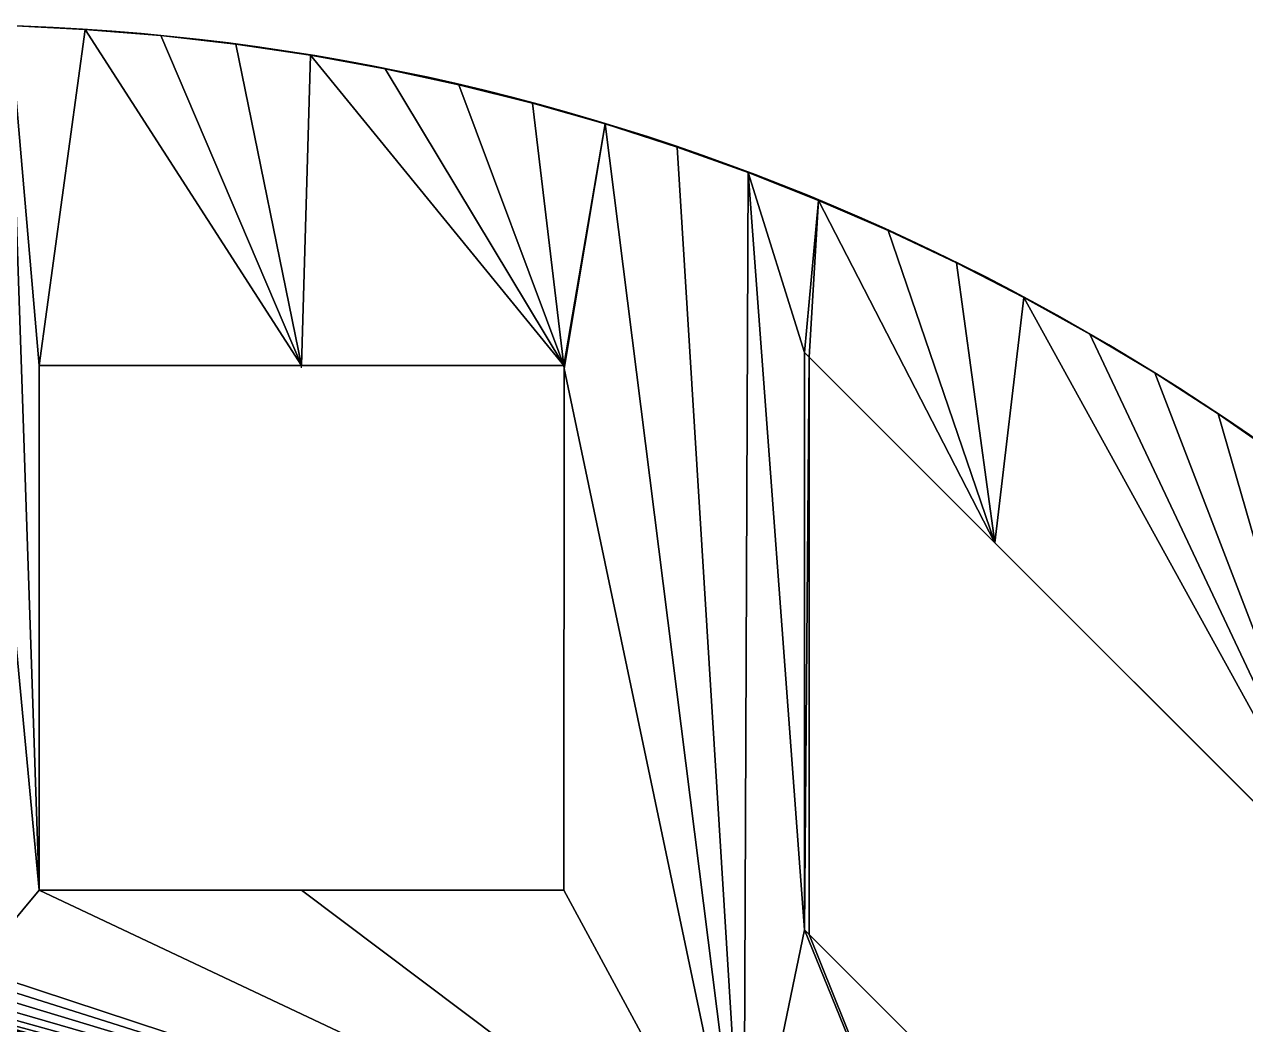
# Model space of a CAD drawing. Extents: x -88 to 88, y -88 to 88.
# Drawn here: x 3.44 to 49.99, y 49.98 to 88.1 of the extents above; entities that cross this region are included whole.
import ezdxf

# ---------------------------------------------------------------- set-up
doc = ezdxf.new("R2010")
doc.units = 0
doc.header["$MEASUREMENT"] = 0
doc.layers.get('0').update_dxf_attribs({"color": 13, "linetype": 'CONTINUOUS'})

# ---------------------------------------------------------------- blocks, each defined once
blk = doc.blocks.new('FUFO_S-1')
for p, q in [((93.862, 176.011), (93.862, 176.011, 2)), ((96.735, 175.776), (96.735, 175.776, 2)), ((99.599, 175.446), (99.599, 175.446, 2)), ((102.451, 175.023), (102.451, 175.023, 2)), ((105.287, 174.507), (105.287, 174.507, 2)), ((108.105, 173.899), (108.105, 173.899, 2)), ((110.902, 173.198), (110.902, 173.198, 2)), ((113.674, 172.406), (113.674, 172.406, 2)), ((116.419, 171.525), (116.419, 171.525, 2)), ((119.133, 170.553), (119.133, 170.553, 2)), ((121.814, 169.494), (121.814, 169.494, 2)), ((124.459, 168.347), (124.459, 168.347, 2)), ((127.066, 167.114), (127.066, 167.114, 2)), ((129.63, 165.797), (129.63, 165.797, 2)), ((132.15, 164.397), (132.15, 164.397, 2)), ((121.28, 163.691, 2), (121.28, 141.691, 2)), ((121.457, 163.515, 2), (121.28, 163.691, 2)), ((121.28, 163.691), (121.28, 141.691)), ((121.28, 163.691), (121.28, 163.691, 2)), ((121.457, 163.515), (121.28, 163.691)), ((121.28, 141.691, 2), (121.457, 163.515, 2)), ((121.457, 141.515, 2), (121.457, 163.515, 2)), ((128.528, 156.444, 2), (121.457, 163.515, 2)), ((121.457, 163.515, 2), (121.457, 163.515)), ((128.528, 156.444), (121.457, 163.515)), ((121.457, 141.515), (121.457, 163.515)), ((92.1, 163.2, 2), (102.1, 163.2, 2)), ((92.1, 163.133, 2), (92.1, 163.2, 2)), ((92.1, 163.2), (102.1, 163.2)), ((92.1, 143.2), (92.1, 163.2)), ((92.1, 163.2), (92.1, 163.2, 2)), ((92.1, 143.2, 2), (92.1, 163.133, 2)), ((102.1, 163.2, 2), (112.1, 163.2, 2)), ((102.1, 163.2), (112.1, 163.2)), ((102.1, 163.109, 2), (102.1, 163.2, 2)), ((102.1, 163.2), (102.1, 163.2, 2)), ((112.1, 163.2), (112.109, 163.085)), ((112.1, 163.2, 2), (112.109, 163.085, 2)), ((112.1, 163.2, 0.1), (112.1, 163.2, 2)), ((112.1, 163.2), (112.1, 163.2, 0.1)), ((112.109, 163.085, 2), (112.1, 143.2, 2)), ((112.109, 163.085), (112.1, 143.2)), ((112.109, 163.085), (112.109, 163.085, 2)), ((134.623, 162.915), (134.623, 162.915, 2)), ((137.046, 161.352), (137.046, 161.352, 2)), ((128.528, 156.444, 2), (142.495, 142.479, 2)), ((142.495, 142.479), (128.528, 156.444)), ((128.528, 156.444), (128.528, 156.444, 2)), ((92.1, 143.2, 2), (102.1, 143.2, 2)), ((92.1, 143.2), (102.1, 143.2)), ((92.1, 143.2), (92.1, 143.2, 2)), ((102.1, 143.2, 2), (112.1, 143.2, 2)), ((102.1, 143.2), (112.1, 143.2)), ((102.1, 143.2), (102.1, 143.2, 2)), ((112.1, 143.2), (112.1, 143.2, 2)), ((121.28, 141.691, 2), (121.457, 141.515, 2)), ((121.28, 141.691), (121.28, 141.691, 2)), ((121.28, 141.691), (121.457, 141.515)), ((121.457, 141.515, 2), (141.533, 121.444, 2)), ((121.457, 141.515), (141.533, 121.444)), ((121.457, 141.515, 2), (121.457, 141.515))]:
    blk.add_line(p, q)
at = {"extrusion": (0, 0, -1)}
for centre in [(-88.1, 88.1), (-88.1, 88.1, -2)]:
    blk.add_circle(centre, 88.1, dxfattribs=at)
mesh = blk.add_polyface()
corners = [(88.1, 176.2, 2), (88.1, 171.2, 2), (90.983, 176.153, 2), (88.488, 171.149, 2), (88.85, 170.999, 2), (89.161, 170.761, 2), (89.399, 170.45, 2), (89.549, 170.088, 2), (89.6, 169.7, 2), (88.1, 168.2, 2), (88.488, 141.649, 2), (88.488, 168.251, 2), (88.85, 141.499, 2), (88.85, 168.401, 2), (89.161, 141.261, 2), (89.161, 168.639, 2), (89.399, 140.95, 2), (89.399, 168.95, 2), (89.549, 140.588, 2), (89.549, 169.312, 2), (89.6, 140.2, 2), (87.712, 138.751, 2), (66.883, 137.59, 2), (118.958, 130.522, 2), (88.1, 138.7, 2), (88.488, 138.751, 2), (88.85, 138.901, 2), (89.161, 139.139, 2), (89.399, 139.45, 2), (89.549, 139.812, 2), (92.1, 143.2, 2), (102.1, 143.2, 2), (92.1, 163.2, 2), (93.862, 176.011, 2), (92.1, 163.133, 2), (102.1, 163.2, 2), (96.735, 175.776, 2), (99.599, 175.446, 2), (102.451, 175.023, 2), (112.1, 163.2, 2), (105.287, 174.507, 2), (108.105, 173.899, 2)]
mesh.append_faces([[corners[k] for k in face] for face in [(32, 30, 34)]], dxfattribs={"vtx0": -1})
mesh.append_faces([[corners[k] for k in face] for face in [(0, 1, 2), (9, 10, 11), (11, 12, 13), (13, 14, 15), (15, 16, 17), (17, 18, 19), (19, 20, 8), (21, 23, 24), (24, 23, 25), (25, 23, 26), (26, 23, 27), (27, 23, 28), (28, 23, 29), (29, 23, 20), (30, 23, 31), (2, 32, 33), (33, 35, 36), (36, 35, 37), (37, 35, 38), (38, 39, 40), (40, 39, 41)]], dxfattribs={"vtx0": -1, "vtx1": -1})
mesh.append_faces([[corners[k] for k in face] for face in [(20, 23, 30), (20, 30, 8), (8, 30, 2), (32, 2, 30)]], dxfattribs={"vtx0": -1, "vtx1": -1, "vtx2": -1})
mesh.append_faces([[corners[k] for k in face] for face in [(2, 1, 3), (2, 3, 4), (2, 4, 5), (2, 5, 6), (2, 6, 7), (2, 7, 8), (11, 10, 12), (13, 12, 14), (15, 14, 16), (17, 16, 18), (19, 18, 20), (21, 22, 23), (33, 32, 35), (38, 35, 39)]], dxfattribs={"vtx0": -1, "vtx2": -1})
mesh = blk.add_polyface()
corners = [(88.1, 171.2), (88.1, 176.2), (90.983, 176.153), (88.488, 171.149), (88.85, 170.999), (89.161, 170.761), (89.399, 170.45), (89.549, 170.088), (89.6, 169.7), (89.6, 140.2), (88.1, 141.7), (88.1, 168.2), (88.488, 141.649), (88.488, 168.251), (88.85, 168.401), (88.85, 141.499), (89.161, 168.639), (89.161, 141.261), (89.399, 168.95), (89.399, 140.95), (89.549, 169.312), (89.549, 140.588), (93.862, 176.011), (92.1, 163.2), (102.1, 163.2), (96.735, 175.776), (99.599, 175.446), (102.451, 175.023), (112.1, 163.2), (105.287, 174.507), (108.105, 173.899), (66.883, 137.59), (87.712, 138.751), (118.958, 130.522), (88.1, 138.7), (88.488, 138.751), (88.85, 138.901), (89.161, 139.139), (89.399, 139.45), (89.549, 139.812), (92.1, 143.2), (102.1, 143.2)]
mesh.append_faces([[corners[k] for k in face] for face in [(0, 2, 3), (3, 2, 4), (4, 2, 5), (5, 2, 6), (6, 2, 7), (7, 2, 8), (10, 11, 12), (12, 14, 15), (15, 16, 17), (17, 18, 19), (19, 20, 21), (21, 8, 9), (22, 23, 2), (23, 22, 24), (24, 27, 28), (31, 32, 33), (40, 2, 23)]], dxfattribs={"vtx0": -1, "vtx1": -1})
mesh.append_faces([[corners[k] for k in face] for face in [(8, 2, 9), (33, 9, 40), (40, 9, 2)]], dxfattribs={"vtx0": -1, "vtx1": -1, "vtx2": -1})
mesh.append_faces([[corners[k] for k in face] for face in [(0, 1, 2), (12, 11, 13), (12, 13, 14), (15, 14, 16), (17, 16, 18), (19, 18, 20), (21, 20, 8), (24, 22, 25), (24, 25, 26), (24, 26, 27), (28, 27, 29), (28, 29, 30), (33, 32, 34), (33, 34, 35), (33, 35, 36), (33, 36, 37), (33, 37, 38), (33, 38, 39), (33, 39, 9), (33, 40, 41)]], dxfattribs={"vtx0": -1, "vtx2": -1})
mesh = blk.add_polyface()
corners = [(90.983, 176.153, 2), (93.862, 176.011), (90.983, 176.153), (93.862, 176.011, 2)]
mesh.append_faces([[corners[k] for k in face] for face in [(0, 1, 2), (1, 0, 3)]], dxfattribs={"vtx0": -1})
mesh = blk.add_polyface()
corners = [(93.862, 176.011, 2), (96.735, 175.776), (93.862, 176.011), (96.735, 175.776, 2)]
mesh.append_faces([[corners[k] for k in face] for face in [(0, 1, 2), (1, 0, 3)]], dxfattribs={"vtx0": -1})
mesh = blk.add_polyface()
corners = [(96.735, 175.776, 2), (99.599, 175.446), (96.735, 175.776), (99.599, 175.446, 2)]
mesh.append_faces([[corners[k] for k in face] for face in [(0, 1, 2), (1, 0, 3)]], dxfattribs={"vtx0": -1})
mesh = blk.add_polyface()
corners = [(99.599, 175.446, 2), (102.451, 175.023), (99.599, 175.446), (102.451, 175.023, 2)]
mesh.append_faces([[corners[k] for k in face] for face in [(0, 1, 2), (1, 0, 3)]], dxfattribs={"vtx0": -1})
mesh = blk.add_polyface()
corners = [(102.451, 175.023, 2), (105.287, 174.507), (102.451, 175.023), (105.287, 174.507, 2)]
mesh.append_faces([[corners[k] for k in face] for face in [(0, 1, 2), (1, 0, 3)]], dxfattribs={"vtx0": -1})
mesh = blk.add_polyface()
corners = [(105.287, 174.507, 2), (108.105, 173.899), (105.287, 174.507), (108.105, 173.899, 2)]
mesh.append_faces([[corners[k] for k in face] for face in [(0, 1, 2), (1, 0, 3)]], dxfattribs={"vtx0": -1})
mesh = blk.add_polyface()
corners = [(102.1, 143.2, 2), (118.958, 130.522, 2), (112.1, 143.2, 2), (112.109, 163.085, 2), (113.674, 172.406, 2), (116.419, 171.525, 2), (119.133, 170.553, 2), (121.28, 141.691, 2), (130.531, 118.958, 2), (121.457, 141.515, 2), (141.533, 121.444, 2), (143.2, 112.1, 2), (163.533, 121.444, 2), (121.457, 163.515, 2), (108.105, 173.899, 2), (112.1, 163.2, 2), (110.902, 173.198, 2), (121.28, 163.691, 2), (121.814, 169.494, 2), (128.528, 156.444, 2), (124.459, 168.347, 2), (127.066, 167.114, 2), (129.63, 165.797, 2), (142.495, 142.479, 2), (132.15, 164.397, 2), (134.623, 162.915, 2), (137.046, 161.352, 2), (139.416, 159.712, 2), (141.732, 157.994, 2), (143.99, 156.202, 2), (156.461, 128.514, 2), (146.188, 154.337, 2), (148.324, 152.401, 2), (150.396, 150.396, 2), (152.401, 148.324, 2), (154.337, 146.188, 2), (156.202, 143.99, 2), (157.994, 141.732, 2), (159.712, 139.416, 2), (161.352, 137.046, 2), (162.915, 134.623, 2), (164.397, 132.15, 2)]
mesh.append_faces([[corners[k] for k in face] for face in [(0, 1, 2), (2, 1, 3), (4, 1, 5), (5, 1, 6), (9, 8, 10), (10, 11, 12), (14, 15, 16), (16, 15, 4), (6, 17, 18), (17, 6, 7), (18, 19, 20), (20, 19, 21), (21, 19, 22), (22, 23, 24), (24, 23, 25), (25, 23, 26), (26, 23, 27), (27, 23, 28), (28, 23, 29), (29, 30, 31), (31, 30, 32), (32, 30, 33), (33, 30, 34), (34, 30, 35), (35, 30, 36), (36, 30, 37), (37, 12, 38), (38, 12, 39), (39, 12, 40), (40, 12, 41)]], dxfattribs={"vtx0": -1, "vtx1": -1})
mesh.append_faces([[corners[k] for k in face] for face in [(3, 1, 4), (6, 1, 7), (7, 8, 9)]], dxfattribs={"vtx0": -1, "vtx1": -1, "vtx2": -1})
mesh.append_faces([[corners[k] for k in face] for face in [(7, 1, 8), (4, 15, 3), (18, 17, 13), (18, 13, 19), (22, 19, 23), (29, 23, 30), (37, 30, 12)]], dxfattribs={"vtx0": -1, "vtx2": -1})
mesh.append_faces([[corners[k] for k in face] for face in [(13, 7, 9)]], dxfattribs={"vtx1": -1})
mesh = blk.add_polyface()
corners = [(121.814, 169.494), (121.28, 163.691), (119.133, 170.553), (121.457, 163.515), (128.528, 156.444), (124.459, 168.347), (127.066, 167.114), (129.63, 165.797), (142.495, 142.479), (132.15, 164.397), (134.623, 162.915), (137.046, 161.352), (139.416, 159.712), (141.732, 157.994), (143.99, 156.202), (156.461, 128.514), (146.188, 154.337), (148.324, 152.401), (150.396, 150.396), (152.401, 148.324), (154.337, 146.188), (156.202, 143.99), (157.994, 141.732), (163.533, 121.444), (159.712, 139.416), (161.352, 137.046), (162.915, 134.623), (164.397, 132.15), (163.709, 121.267), (112.1, 163.2), (108.105, 173.899), (110.902, 173.198), (113.674, 172.406), (112.109, 163.085), (118.958, 130.522), (102.1, 143.2), (112.1, 143.2), (116.419, 171.525), (121.28, 141.691), (130.531, 118.958), (121.457, 141.515), (141.533, 121.444)]
mesh.append_faces([[corners[k] for k in face] for face in [(0, 1, 2), (1, 0, 3), (3, 0, 4), (4, 7, 8), (8, 14, 15), (15, 22, 23), (23, 27, 28), (29, 32, 33), (34, 38, 39), (38, 2, 1)]], dxfattribs={"vtx0": -1, "vtx1": -1})
mesh.append_faces([[corners[k] for k in face] for face in [(34, 33, 32), (34, 2, 38)]], dxfattribs={"vtx0": -1, "vtx1": -1, "vtx2": -1})
mesh.append_faces([[corners[k] for k in face] for face in [(4, 0, 5), (4, 5, 6), (4, 6, 7), (8, 7, 9), (8, 9, 10), (8, 10, 11), (8, 11, 12), (8, 12, 13), (8, 13, 14), (15, 14, 16), (15, 16, 17), (15, 17, 18), (15, 18, 19), (15, 19, 20), (15, 20, 21), (15, 21, 22), (23, 22, 24), (23, 24, 25), (23, 25, 26), (23, 26, 27), (29, 30, 31), (29, 31, 32), (34, 35, 36), (34, 36, 33), (34, 32, 37), (34, 37, 2), (39, 38, 40), (39, 40, 41)]], dxfattribs={"vtx0": -1, "vtx2": -1})
mesh = blk.add_polyface()
corners = [(108.105, 173.899, 2), (110.902, 173.198), (108.105, 173.899), (110.902, 173.198, 2)]
mesh.append_faces([[corners[k] for k in face] for face in [(0, 1, 2), (1, 0, 3)]], dxfattribs={"vtx0": -1})
mesh = blk.add_polyface()
corners = [(110.902, 173.198, 2), (113.674, 172.406), (110.902, 173.198), (113.674, 172.406, 2)]
mesh.append_faces([[corners[k] for k in face] for face in [(0, 1, 2), (1, 0, 3)]], dxfattribs={"vtx0": -1})
mesh = blk.add_polyface()
corners = [(113.674, 172.406, 2), (116.419, 171.525), (113.674, 172.406), (116.419, 171.525, 2)]
mesh.append_faces([[corners[k] for k in face] for face in [(0, 1, 2), (1, 0, 3)]], dxfattribs={"vtx0": -1})
mesh = blk.add_polyface()
corners = [(116.419, 171.525, 2), (119.133, 170.553), (116.419, 171.525), (119.133, 170.553, 2)]
mesh.append_faces([[corners[k] for k in face] for face in [(0, 1, 2), (1, 0, 3)]], dxfattribs={"vtx0": -1})
mesh = blk.add_polyface()
corners = [(119.133, 170.553, 2), (121.814, 169.494), (119.133, 170.553), (121.814, 169.494, 2)]
mesh.append_faces([[corners[k] for k in face] for face in [(0, 1, 2), (1, 0, 3)]], dxfattribs={"vtx0": -1})
mesh = blk.add_polyface()
corners = [(86.651, 140.588, 2), (86.6, 169.7, 2), (86.6, 140.2, 2), (86.651, 169.312, 2), (86.801, 140.95, 2), (86.801, 168.95, 2), (87.039, 141.261, 2), (37.18, 124.864, 2), (38.595, 109.31, 2), (78.553, 78.556, 2), (78.242, 78.794, 2), (45.667, 102.24, 2), (52.739, 95.17, 2), (59.813, 88.098, 2), (66.883, 137.59, 2), (74.1, 143.2, 2), (64.1, 143.2, 2), (87.712, 138.751, 2), (87.35, 138.901, 2), (87.039, 139.139, 2), (86.801, 139.45, 2), (84.1, 143.2, 2), (86.651, 139.812, 2), (84.1, 163.152, 2), (38.595, 136.09, 2), (37.18, 129.106, 2), (38.983, 136.141, 2), (47.081, 139.004, 2), (39.345, 136.291, 2), (39.655, 136.529, 2), (39.894, 136.84, 2), (40.044, 137.202, 2), (40.095, 137.59, 2), (41.577, 162.915, 2), (49.134, 167.114, 2), (51.325, 139.004, 2), (51.741, 168.347, 2), (97.647, 97.644, 2), (97.409, 97.955, 2), (73.956, 130.52, 2), (81.028, 123.45, 2), (39.154, 161.352, 2), (37.844, 138.888, 2), (38.206, 139.038, 2), (38.594, 139.09, 2), (38.983, 139.038, 2), (39.344, 138.889, 2), (39.655, 138.65, 2), (39.893, 138.34, 2), (40.043, 137.978, 2)]
mesh.append_faces([[corners[k] for k in face] for face in [(0, 1, 2), (9, 8, 10), (15, 20, 21), (21, 2, 23), (24, 25, 26), (26, 27, 28), (28, 27, 29), (29, 27, 30), (30, 27, 31), (31, 27, 32), (14, 38, 39), (39, 38, 40)]], dxfattribs={"vtx0": -1, "vtx1": -1})
mesh.append_faces([[corners[k] for k in face] for face in [(7, 8, 9), (15, 14, 17), (32, 27, 33), (36, 35, 16), (16, 35, 14), (14, 35, 37)]], dxfattribs={"vtx0": -1, "vtx1": -1, "vtx2": -1})
mesh.append_faces([[corners[k] for k in face] for face in [(3, 0, 4), (5, 4, 6), (10, 8, 11), (10, 11, 12), (10, 12, 13), (14, 15, 16), (15, 17, 18), (15, 18, 19), (15, 19, 20), (21, 20, 22), (21, 22, 2), (26, 25, 27), (34, 27, 35), (14, 37, 38), (41, 42, 43), (41, 43, 44), (41, 44, 45), (41, 45, 46), (33, 46, 47), (33, 47, 48), (33, 48, 49), (33, 49, 32)]], dxfattribs={"vtx0": -1, "vtx2": -1})
mesh = blk.add_polyface()
corners = [(121.814, 169.494, 2), (124.459, 168.347), (121.814, 169.494), (124.459, 168.347, 2)]
mesh.append_faces([[corners[k] for k in face] for face in [(0, 1, 2), (1, 0, 3)]], dxfattribs={"vtx0": -1})
mesh = blk.add_polyface()
corners = [(86.6, 140.2), (86.651, 169.312), (86.651, 140.588), (86.801, 168.95), (86.801, 140.95), (37.18, 129.106), (38.207, 136.141), (38.595, 136.09), (38.983, 136.141), (47.081, 139.004), (39.345, 136.291), (39.655, 136.529), (39.894, 136.84), (40.044, 137.202), (40.095, 137.59), (41.577, 162.915), (49.134, 167.114), (51.325, 139.004), (51.741, 168.347), (64.1, 143.2), (66.883, 137.59), (97.647, 97.644), (97.409, 97.955), (73.956, 130.52), (81.028, 123.45), (74.1, 143.2), (87.712, 138.751), (87.35, 138.901), (87.039, 139.139), (86.801, 139.45), (84.1, 143.2), (86.651, 139.812), (38.595, 109.31), (37.18, 124.864), (78.553, 78.556), (78.242, 78.794), (45.667, 102.24), (52.739, 95.17), (37.295, 138.339), (39.154, 161.352), (37.534, 138.65), (37.844, 138.888), (38.206, 139.038), (38.594, 139.09), (38.983, 139.038), (39.344, 138.889), (39.655, 138.65), (39.893, 138.34), (40.043, 137.978)]
mesh.append_faces([[corners[k] for k in face] for face in [(0, 1, 2), (2, 3, 4), (5, 8, 9), (9, 16, 17), (21, 20, 22), (25, 20, 19), (26, 25, 27), (27, 25, 28), (28, 25, 29), (29, 30, 31), (31, 30, 0), (32, 35, 36), (36, 35, 37), (38, 39, 40), (40, 39, 41), (41, 39, 42), (42, 39, 43), (43, 39, 44), (44, 39, 45), (45, 15, 46), (46, 15, 47), (47, 15, 48), (48, 15, 14)]], dxfattribs={"vtx0": -1, "vtx1": -1})
mesh.append_faces([[corners[k] for k in face] for face in [(9, 14, 15), (17, 18, 19), (17, 19, 20), (17, 20, 21), (20, 25, 26), (32, 33, 34)]], dxfattribs={"vtx0": -1, "vtx1": -1, "vtx2": -1})
mesh.append_faces([[corners[k] for k in face] for face in [(5, 6, 7), (5, 7, 8), (9, 8, 10), (9, 10, 11), (9, 11, 12), (9, 12, 13), (9, 13, 14), (22, 20, 23), (22, 23, 24), (29, 25, 30), (32, 34, 35)]], dxfattribs={"vtx0": -1, "vtx2": -1})
mesh = blk.add_polyface()
corners = [(124.459, 168.347, 2), (127.066, 167.114), (124.459, 168.347), (127.066, 167.114, 2)]
mesh.append_faces([[corners[k] for k in face] for face in [(0, 1, 2), (1, 0, 3)]], dxfattribs={"vtx0": -1})
mesh = blk.add_polyface()
corners = [(127.066, 167.114, 2), (129.63, 165.797), (127.066, 167.114), (129.63, 165.797, 2)]
mesh.append_faces([[corners[k] for k in face] for face in [(0, 1, 2), (1, 0, 3)]], dxfattribs={"vtx0": -1})
mesh = blk.add_polyface()
corners = [(129.63, 165.797, 2), (132.15, 164.397), (129.63, 165.797), (132.15, 164.397, 2)]
mesh.append_faces([[corners[k] for k in face] for face in [(0, 1, 2), (1, 0, 3)]], dxfattribs={"vtx0": -1})
mesh = blk.add_polyface()
corners = [(132.15, 164.397, 2), (134.623, 162.915), (132.15, 164.397), (134.623, 162.915, 2)]
mesh.append_faces([[corners[k] for k in face] for face in [(0, 1, 2), (1, 0, 3)]], dxfattribs={"vtx0": -1})
mesh = blk.add_polyface()
corners = [(121.457, 163.515, 2), (121.28, 163.691, 2), (121.28, 141.691, 2)]
mesh.append_faces([[corners[k] for k in face] for face in [(0, 1, 2)]])
mesh = blk.add_polyface()
corners = [(121.28, 163.691), (121.28, 141.691, 2), (121.28, 141.691), (121.28, 163.691, 2)]
mesh.append_faces([[corners[k] for k in face] for face in [(0, 1, 2), (1, 0, 3)]], dxfattribs={"vtx0": -1})
mesh = blk.add_polyface()
corners = [(121.457, 163.515, 2), (121.28, 163.691), (121.457, 163.515), (121.28, 163.691, 2)]
mesh.append_faces([[corners[k] for k in face] for face in [(0, 1, 2), (1, 0, 3)]], dxfattribs={"vtx0": -1})
mesh = blk.add_polyface()
corners = [(121.457, 163.515), (121.457, 141.515, 2), (121.457, 141.515), (121.457, 163.515, 2)]
mesh.append_faces([[corners[k] for k in face] for face in [(0, 1, 2), (1, 0, 3)]], dxfattribs={"vtx0": -1})
mesh = blk.add_polyface()
corners = [(128.528, 156.444, 2), (121.457, 163.515), (128.528, 156.444), (121.457, 163.515, 2)]
mesh.append_faces([[corners[k] for k in face] for face in [(0, 1, 2), (1, 0, 3)]], dxfattribs={"vtx0": -1})
mesh = blk.add_polyface()
corners = [(102.1, 163.2, 2), (92.1, 163.2), (102.1, 163.2), (92.1, 163.2, 2)]
mesh.append_faces([[corners[k] for k in face] for face in [(0, 1, 2), (1, 0, 3)]], dxfattribs={"vtx0": -1})
mesh = blk.add_polyface()
corners = [(92.1, 163.2), (92.1, 143.2, 2), (92.1, 143.2), (92.1, 163.133, 2), (92.1, 163.2, 2)]
mesh.append_faces([[corners[k] for k in face] for face in [(0, 1, 2), (3, 0, 4)]], dxfattribs={"vtx0": -1})
mesh.append_faces([[corners[k] for k in face] for face in [(1, 0, 3)]], dxfattribs={"vtx0": -1, "vtx1": -1})
mesh = blk.add_polyface()
corners = [(112.1, 163.2, 0.1), (102.1, 163.2), (112.1, 163.2), (102.1, 163.2, 2), (112.1, 163.2, 2)]
mesh.append_faces([[corners[k] for k in face] for face in [(0, 1, 2), (3, 0, 4)]], dxfattribs={"vtx0": -1})
mesh.append_faces([[corners[k] for k in face] for face in [(1, 0, 3)]], dxfattribs={"vtx0": -1, "vtx1": -1})
mesh = blk.add_polyface()
corners = [(112.1, 163.2, 2), (112.109, 163.085), (112.109, 163.085, 2), (112.1, 163.2, 0.1), (112.1, 163.2)]
mesh.append_faces([[corners[k] for k in face] for face in [(0, 1, 2)]], dxfattribs={"vtx0": -1})
mesh.append_faces([[corners[k] for k in face] for face in [(1, 0, 3)]], dxfattribs={"vtx0": -1, "vtx2": -1})
mesh.append_faces([[corners[k] for k in face] for face in [(4, 1, 3)]], dxfattribs={"vtx1": -1})
mesh = blk.add_polyface()
corners = [(112.109, 163.085, 2), (112.1, 143.2), (112.1, 143.2, 2), (112.109, 163.085)]
mesh.append_faces([[corners[k] for k in face] for face in [(0, 1, 2), (1, 0, 3)]], dxfattribs={"vtx0": -1})
mesh = blk.add_polyface()
corners = [(134.623, 162.915, 2), (137.046, 161.352), (134.623, 162.915), (137.046, 161.352, 2)]
mesh.append_faces([[corners[k] for k in face] for face in [(0, 1, 2), (1, 0, 3)]], dxfattribs={"vtx0": -1})
mesh = blk.add_polyface()
corners = [(137.046, 161.352, 2), (139.416, 159.712), (137.046, 161.352), (139.416, 159.712, 2)]
mesh.append_faces([[corners[k] for k in face] for face in [(0, 1, 2), (1, 0, 3)]], dxfattribs={"vtx0": -1})
mesh = blk.add_polyface()
corners = [(142.495, 142.479, 2), (128.528, 156.444), (142.495, 142.479), (128.528, 156.444, 2)]
mesh.append_faces([[corners[k] for k in face] for face in [(0, 1, 2), (1, 0, 3)]], dxfattribs={"vtx0": -1})
mesh = blk.add_polyface()
corners = [(92.1, 143.2, 2), (102.1, 143.2), (92.1, 143.2), (102.1, 143.2, 2)]
mesh.append_faces([[corners[k] for k in face] for face in [(0, 1, 2), (1, 0, 3)]], dxfattribs={"vtx0": -1})
mesh = blk.add_polyface()
corners = [(102.1, 143.2, 2), (112.1, 143.2), (102.1, 143.2), (112.1, 143.2, 2)]
mesh.append_faces([[corners[k] for k in face] for face in [(0, 1, 2), (1, 0, 3)]], dxfattribs={"vtx0": -1})
mesh = blk.add_polyface()
corners = [(121.457, 141.515, 2), (141.533, 121.444), (121.457, 141.515), (141.533, 121.444, 2)]
mesh.append_faces([[corners[k] for k in face] for face in [(0, 1, 2), (1, 0, 3)]], dxfattribs={"vtx0": -1})
mesh = blk.add_polyface()
corners = [(141.533, 121.444, 2), (130.531, 118.958, 2), (138.7, 88.1, 2), (137.605, 66.89, 2), (138.751, 88.488, 2), (138.901, 88.85, 2), (139.139, 89.161, 2), (139.45, 89.399, 2), (139.812, 89.549, 2), (140.2, 89.6, 2), (140.588, 89.549, 2), (140.95, 89.399, 2), (141.261, 89.161, 2), (141.499, 88.85, 2), (141.649, 88.488, 2), (143.2, 112.1, 2), (141.7, 88.1, 2), (143.2, 64.1, 2), (143.2, 74.1, 2), (143.2, 84.1, 2), (143.2, 92.1, 2), (143.2, 102.1, 2), (163.2, 84.1, 2), (163.2, 92.1, 2), (97.647, 97.644, 2), (51.325, 139.004, 2), (139.02, 51.336, 2), (81.028, 123.45, 2), (97.409, 97.955, 2), (88.1, 116.38, 2), (97.259, 98.317, 2), (95.172, 109.31, 2), (97.208, 98.705, 2), (100.208, 98.705, 2), (102.234, 102.23, 2), (97.959, 100.004, 2), (97.648, 99.766, 2), (97.409, 99.455, 2), (97.259, 99.093, 2), (98.32, 100.154, 2), (98.709, 100.205, 2), (99.097, 100.154, 2), (99.459, 100.004, 2), (99.769, 99.765, 2), (100.007, 99.455, 2), (100.157, 99.093, 2)]
mesh.append_faces([[corners[k] for k in face] for face in [(15, 20, 21)]], dxfattribs={"vtx0": -1})
mesh.append_faces([[corners[k] for k in face] for face in [(22, 20, 19), (20, 22, 23), (27, 28, 29), (29, 30, 31), (31, 35, 34), (35, 31, 36), (36, 31, 37), (37, 31, 38), (38, 31, 32)]], dxfattribs={"vtx0": -1, "vtx1": -1})
mesh.append_faces([[corners[k] for k in face] for face in [(0, 1, 2), (0, 14, 15), (15, 19, 20), (33, 26, 34)]], dxfattribs={"vtx0": -1, "vtx1": -1, "vtx2": -1})
mesh.append_faces([[corners[k] for k in face] for face in [(2, 1, 3), (0, 2, 4), (0, 4, 5), (0, 5, 6), (0, 6, 7), (0, 7, 8), (0, 8, 9), (0, 9, 10), (0, 10, 11), (0, 11, 12), (0, 12, 13), (0, 13, 14), (15, 14, 16), (15, 17, 18), (15, 18, 19), (24, 25, 26), (29, 28, 30), (31, 30, 32), (34, 35, 39), (34, 39, 40), (34, 40, 41), (34, 41, 42), (34, 42, 43), (34, 43, 44), (34, 44, 45), (34, 45, 33)]], dxfattribs={"vtx0": -1, "vtx2": -1})
mesh = blk.add_polyface()
corners = [(139.02, 51.336, 2), (51.325, 139.004), (139.02, 51.336), (51.325, 139.004, 2)]
mesh.append_faces([[corners[k] for k in face] for face in [(0, 1, 2), (1, 0, 3)]], dxfattribs={"vtx0": -1})
mesh = blk.add_polyface()
corners = [(141.732, 18.206), (141.709, 121.267), (143.2, 112.1), (163.709, 121.267), (163.2, 112.1), (143.2, 64.1), (143.2, 102.1), (143.2, 92.1), (163.2, 92.1), (163.2, 102.1), (95.172, 109.31), (97.259, 99.093), (97.208, 98.705), (97.409, 99.455), (97.648, 99.766), (97.959, 100.004), (102.234, 102.23), (98.32, 100.154), (98.709, 100.205), (99.097, 100.154), (99.459, 100.004), (99.769, 99.765), (100.007, 99.455), (100.157, 99.093), (100.208, 98.705), (51.325, 139.004), (97.647, 97.644), (139.02, 51.336), (97.409, 97.955), (81.028, 123.45), (88.1, 116.38), (97.259, 98.317), (130.531, 118.958), (141.533, 121.444), (138.7, 88.1), (137.605, 66.89), (138.751, 88.488), (138.901, 88.85), (139.139, 89.161), (139.45, 89.399), (139.812, 89.549), (140.2, 89.6), (140.588, 89.549), (140.95, 89.399), (141.261, 89.161), (141.499, 88.85), (141.649, 88.488), (141.7, 88.1)]
mesh.append_faces([[corners[k] for k in face] for face in [(4, 8, 9)]], dxfattribs={"vtx0": -1})
mesh.append_faces([[corners[k] for k in face] for face in [(2, 3, 4), (11, 10, 13), (13, 10, 14), (14, 10, 15), (15, 16, 17), (17, 16, 18), (18, 16, 19), (19, 16, 20), (20, 16, 21), (21, 16, 22), (22, 16, 23), (23, 16, 24), (25, 26, 27), (28, 30, 31), (31, 10, 12), (32, 34, 35), (34, 33, 36), (36, 33, 37), (37, 33, 38), (38, 33, 39), (39, 33, 40), (40, 33, 41), (41, 33, 42), (42, 33, 43), (43, 33, 44), (44, 33, 45), (45, 33, 46), (46, 1, 47)]], dxfattribs={"vtx0": -1, "vtx1": -1})
mesh.append_faces([[corners[k] for k in face] for face in [(0, 1, 2), (27, 24, 16), (32, 33, 34)]], dxfattribs={"vtx0": -1, "vtx1": -1, "vtx2": -1})
mesh.append_faces([[corners[k] for k in face] for face in [(2, 1, 3), (5, 2, 6), (5, 6, 7), (10, 11, 12), (15, 10, 16), (28, 29, 30), (31, 30, 10), (46, 33, 1)]], dxfattribs={"vtx0": -1, "vtx2": -1})

msp = doc.modelspace()

# ---------------------------------------------------------------- block references
msp.add_blockref('FUFO_S-1', (-88.1, -88.1))

doc.saveas('drawing.dxf')
